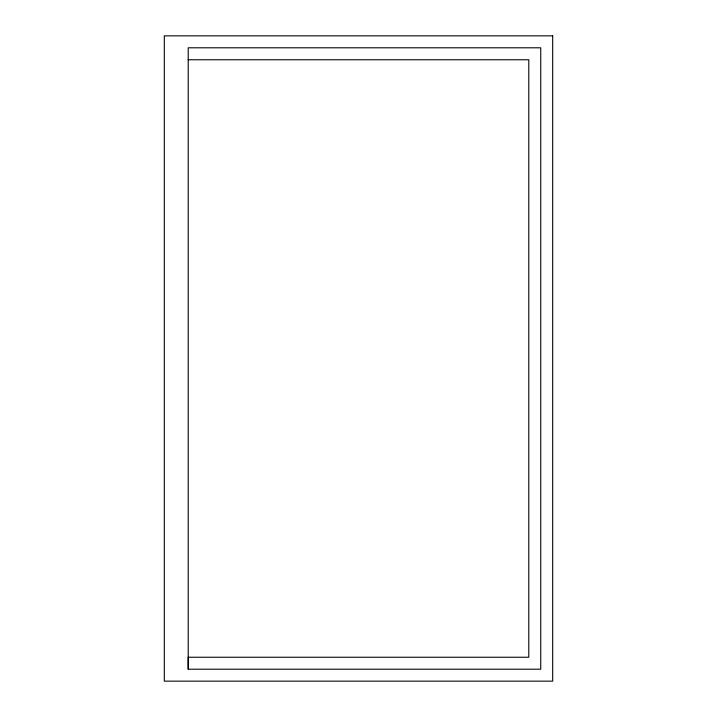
<?xml version="1.0" encoding="UTF-8"?>
<svg xmlns="http://www.w3.org/2000/svg" width="717" height="717" viewBox="0 0 717 717"><rect width="100%" height="100%" fill="white"/><g stroke="black" fill="none" stroke-linecap="round" stroke-linejoin="round"><path stroke-width="1.08" d="M188.213 669.203L188.213 47.797L540.735 47.797L540.735 669.203L188.213 669.203L188.213 657.247L528.788 657.247L528.788 59.753L188.213 59.753M552.69 35.85L164.31 35.85L164.31 681.15L552.69 681.15L552.69 35.85"/></g></svg>
